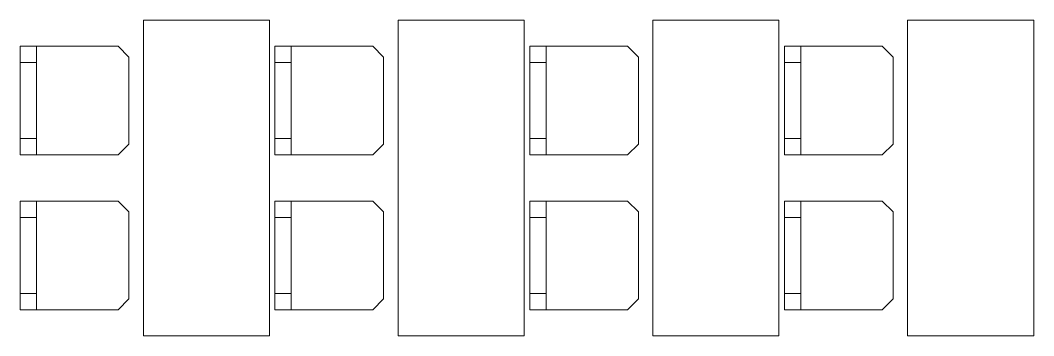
# Model space of a CAD drawing. Header units: millimetres. Extents: x 315.3 to 348.3, y 162.6 to 179.8.
# Drawn here: x 329.163 to 333.984, y 168.823 to 170.323 of the extents above; entities that cross this region are included whole.
import ezdxf

# ---------------------------------------------------------------- set-up
doc = ezdxf.new("R2010")
doc.units = ezdxf.units.MM
doc.layers.add('ARREDI attrezzature - furniture', color=175, linetype='Continuous', lineweight=9)

msp = doc.modelspace()

# ---------------------------------------------------------------- linework, layer by layer
at = {"layer": 'ARREDI attrezzature - furniture'}
for p, q in [((329.6793, 170.1479, -0.5168), (329.6276, 170.1996, -0.5168)), ((330.8911, 170.1479, -0.5168), (330.8394, 170.1996, -0.5168)), ((332.1034, 170.1479, -0.5168), (332.0517, 170.1996, -0.5168)), ((333.3152, 170.1479, -0.5168), (333.2635, 170.1996, -0.5168)), ((329.1625, 169.8766), (329.1625, 170.0187)), ((330.3743, 169.8766), (330.3743, 170.0187)), ((331.5866, 169.8766), (331.5866, 170.0187)), ((332.7984, 169.8766), (332.7984, 170.0187)), ((329.6276, 169.6828, -0.5168), (329.6793, 169.7345, -0.5168)), ((330.8394, 169.6828, -0.5168), (330.8911, 169.7345, -0.5168)), ((332.0517, 169.6828, -0.5168), (332.1034, 169.7345, -0.5168)), ((333.2635, 169.6828, -0.5168), (333.3152, 169.7345, -0.5168)), ((329.6276, 169.4632, -0.5168), (329.6793, 169.4115, -0.5168)), ((330.8394, 169.4632, -0.5168), (330.8911, 169.4115, -0.5168)), ((332.0517, 169.4632, -0.5168), (332.1034, 169.4115, -0.5168)), ((333.2635, 169.4632, -0.5168), (333.3152, 169.4115, -0.5168)), ((329.1625, 169.2694), (329.1625, 169.1273)), ((330.3743, 169.2694), (330.3743, 169.1273)), ((331.5866, 169.2694), (331.5866, 169.1273)), ((332.7984, 169.2694), (332.7984, 169.1273)), ((329.6793, 168.9981, -0.5168), (329.6276, 168.9464, -0.5168)), ((330.8911, 168.9981, -0.5168), (330.8394, 168.9464, -0.5168)), ((332.1034, 168.9981, -0.5168), (332.0517, 168.9464, -0.5168)), ((333.3152, 168.9981, -0.5168), (333.2635, 168.9464, -0.5168))]:
    msp.add_line(p, q, dxfattribs=at)
for points in [[(330.348, 168.823), (330.348, 170.323), (329.748, 170.323), (329.748, 168.823), (330.348, 168.823)], [(331.5598, 168.823), (331.5598, 170.323), (330.9598, 170.323), (330.9598, 168.823), (331.5598, 168.823)], [(332.772, 168.823), (332.772, 170.323), (332.172, 170.323), (332.172, 168.823), (332.772, 168.823)], [(333.9839, 168.823), (333.9839, 170.323), (333.3839, 170.323), (333.3839, 168.823), (333.9839, 168.823)], [(329.24, 169.7603), (329.24, 170.1221)], [(330.4519, 169.7603), (330.4519, 170.1221)], [(331.6641, 169.7603), (331.6641, 170.1221)], [(332.8759, 169.7603), (332.8759, 170.1221)], [(329.24, 169.3857), (329.24, 169.024)], [(330.4519, 169.3857), (330.4519, 169.024)], [(331.6641, 169.3857), (331.6641, 169.024)], [(332.8759, 169.3857), (332.8759, 169.024)]]:
    msp.add_lwpolyline(points, dxfattribs=at)
at = {"layer": 'ARREDI attrezzature - furniture', "elevation": 0.2584}
for points in [[(329.1625, 169.7345), (329.1625, 170.1221), (329.1625, 170.1221)], [(330.3743, 169.7345), (330.3743, 170.1221), (330.3743, 170.1221)], [(331.5866, 169.7345), (331.5866, 170.1221), (331.5866, 170.1221)], [(332.7984, 169.7345), (332.7984, 170.1221), (332.7984, 170.1221)], [(329.1625, 169.4115), (329.1625, 169.024), (329.1625, 169.024)], [(330.3743, 169.4115), (330.3743, 169.024), (330.3743, 169.024)], [(331.5866, 169.4115), (331.5866, 169.024), (331.5866, 169.024)], [(332.7984, 169.4115), (332.7984, 169.024), (332.7984, 169.024)]]:
    msp.add_lwpolyline(points, dxfattribs=at)
at = {"layer": 'ARREDI attrezzature - furniture'}
for points, invisible_edges in [([(329.2142, 170.1996), (329.24, 169.6828, 0.5168), (329.6276, 169.6828), (329.6276, 170.1996)], 5), ([(329.6276, 169.6828), (329.6276, 170.1996), (329.6793, 170.1479), (329.6793, 169.7345)], 1), ([(330.426, 170.1996), (330.4519, 169.6828, 0.5168), (330.8394, 169.6828), (330.8394, 170.1996)], 5), ([(330.8394, 169.6828), (330.8394, 170.1996), (330.8911, 170.1479), (330.8911, 169.7345)], 1), ([(331.6383, 170.1996), (331.6641, 169.6828, 0.5168), (332.0517, 169.6828), (332.0517, 170.1996)], 5), ([(332.0517, 169.6828), (332.0517, 170.1996), (332.1034, 170.1479), (332.1034, 169.7345)], 1), ([(332.8501, 170.1996), (332.8759, 169.6828, 0.5168), (333.2635, 169.6828), (333.2635, 170.1996)], 5), ([(333.2635, 169.6828), (333.2635, 170.1996), (333.3152, 170.1479), (333.3152, 169.7345)], 1), ([(329.1625, 169.7603, 0.5168), (329.1625, 170.1221), (329.1625, 170.1221), (329.1625, 169.7603, 0.5168)], 4), ([(330.3743, 169.7603, 0.5168), (330.3743, 170.1221), (330.3743, 170.1221), (330.3743, 169.7603, 0.5168)], 4), ([(331.5866, 169.7603, 0.5168), (331.5866, 170.1221), (331.5866, 170.1221), (331.5866, 169.7603, 0.5168)], 4), ([(332.7984, 169.7603, 0.5168), (332.7984, 170.1221), (332.7984, 170.1221), (332.7984, 169.7603, 0.5168)], 4), ([(329.2142, 168.9464), (329.24, 169.4632, 0.5168), (329.6276, 169.4632), (329.6276, 168.9464)], 5), ([(329.6276, 169.4632), (329.6276, 168.9464), (329.6793, 168.9981), (329.6793, 169.4115)], 1), ([(330.426, 168.9464), (330.4519, 169.4632, 0.5168), (330.8394, 169.4632), (330.8394, 168.9464)], 5), ([(330.8394, 169.4632), (330.8394, 168.9464), (330.8911, 168.9981), (330.8911, 169.4115)], 1), ([(331.6383, 168.9464), (331.6641, 169.4632, 0.5168), (332.0517, 169.4632), (332.0517, 168.9464)], 5), ([(332.0517, 169.4632), (332.0517, 168.9464), (332.1034, 168.9981), (332.1034, 169.4115)], 1), ([(332.8501, 168.9464), (332.8759, 169.4632, 0.5168), (333.2635, 169.4632), (333.2635, 168.9464)], 5), ([(333.2635, 169.4632), (333.2635, 168.9464), (333.3152, 168.9981), (333.3152, 169.4115)], 1), ([(329.1625, 169.3857, 0.5168), (329.1625, 169.024), (329.1625, 169.024), (329.1625, 169.3857, 0.5168)], 4), ([(330.3743, 169.3857, 0.5168), (330.3743, 169.024), (330.3743, 169.024), (330.3743, 169.3857, 0.5168)], 4), ([(331.5866, 169.3857, 0.5168), (331.5866, 169.024), (331.5866, 169.024), (331.5866, 169.3857, 0.5168)], 4), ([(332.7984, 169.3857, 0.5168), (332.7984, 169.024), (332.7984, 169.024), (332.7984, 169.3857, 0.5168)], 4)]:
    msp.add_3dface(points, dxfattribs=dict(at, invisible_edges=invisible_edges))

# ---------------------------------------------------------------- meshes
mesh = msp.add_polymesh((6, 3), dxfattribs=at)
for k, corner in enumerate([(329.24, 170.1221, 1.4211), (329.24, 170.1221, 0.5168), (329.24, 170.1221, 0.5168), (329.1625, 170.1221, 1.4211), (329.1625, 170.1221, 0.5168), (329.1625, 170.1221, 0.5168), (329.1625, 170.1996, 1.4211), (329.1625, 170.1996, 0.5168), (329.1625, 170.1221, 0.5168), (329.24, 170.1996, 1.4211), (329.24, 170.1996, 0.5168), (329.24, 170.1221, 0.5168), (329.24, 170.1996, 1.4211), (329.24, 170.1996, 1.4211), (329.24, 170.1221, 1.4211), (329.1625, 170.1996, 1.4211), (329.1625, 170.1996, 1.4211), (329.1625, 170.1221, 1.4211)]):
    mesh.set_mesh_vertex(divmod(k, 3), corner)
mesh = msp.add_polymesh((6, 3), dxfattribs=at)
for k, corner in enumerate([(330.4519, 170.1221, 1.4211), (330.4519, 170.1221, 0.5168), (330.4519, 170.1221, 0.5168), (330.3743, 170.1221, 1.4211), (330.3743, 170.1221, 0.5168), (330.3743, 170.1221, 0.5168), (330.3743, 170.1996, 1.4211), (330.3743, 170.1996, 0.5168), (330.3743, 170.1221, 0.5168), (330.4519, 170.1996, 1.4211), (330.4519, 170.1996, 0.5168), (330.4519, 170.1221, 0.5168), (330.4519, 170.1996, 1.4211), (330.4519, 170.1996, 1.4211), (330.4519, 170.1221, 1.4211), (330.3743, 170.1996, 1.4211), (330.3743, 170.1996, 1.4211), (330.3743, 170.1221, 1.4211)]):
    mesh.set_mesh_vertex(divmod(k, 3), corner)
mesh = msp.add_polymesh((6, 3), dxfattribs=at)
for k, corner in enumerate([(331.6641, 170.1221, 1.4211), (331.6641, 170.1221, 0.5168), (331.6641, 170.1221, 0.5168), (331.5866, 170.1221, 1.4211), (331.5866, 170.1221, 0.5168), (331.5866, 170.1221, 0.5168), (331.5866, 170.1996, 1.4211), (331.5866, 170.1996, 0.5168), (331.5866, 170.1221, 0.5168), (331.6641, 170.1996, 1.4211), (331.6641, 170.1996, 0.5168), (331.6641, 170.1221, 0.5168), (331.6641, 170.1996, 1.4211), (331.6641, 170.1996, 1.4211), (331.6641, 170.1221, 1.4211), (331.5866, 170.1996, 1.4211), (331.5866, 170.1996, 1.4211), (331.5866, 170.1221, 1.4211)]):
    mesh.set_mesh_vertex(divmod(k, 3), corner)
mesh = msp.add_polymesh((6, 3), dxfattribs=at)
for k, corner in enumerate([(332.8759, 170.1221, 1.4211), (332.8759, 170.1221, 0.5168), (332.8759, 170.1221, 0.5168), (332.7984, 170.1221, 1.4211), (332.7984, 170.1221, 0.5168), (332.7984, 170.1221, 0.5168), (332.7984, 170.1996, 1.4211), (332.7984, 170.1996, 0.5168), (332.7984, 170.1221, 0.5168), (332.8759, 170.1996, 1.4211), (332.8759, 170.1996, 0.5168), (332.8759, 170.1221, 0.5168), (332.8759, 170.1996, 1.4211), (332.8759, 170.1996, 1.4211), (332.8759, 170.1221, 1.4211), (332.7984, 170.1996, 1.4211), (332.7984, 170.1996, 1.4211), (332.7984, 170.1221, 1.4211)]):
    mesh.set_mesh_vertex(divmod(k, 3), corner)
mesh = msp.add_polymesh((6, 3), dxfattribs=at)
for k, corner in enumerate([(329.24, 169.7603, 1.4211), (329.24, 169.7603, 0.5168), (329.24, 169.7603, 0.5168), (329.1625, 169.7603, 1.4211), (329.1625, 169.7603, 0.5168), (329.1625, 169.7603, 0.5168), (329.1625, 169.6828, 1.4211), (329.1625, 169.6828, 0.5168), (329.1625, 169.7603, 0.5168), (329.24, 169.6828, 1.4211), (329.24, 169.6828, 0.5168), (329.24, 169.7603, 0.5168), (329.24, 169.6828, 1.4211), (329.24, 169.6828, 1.4211), (329.24, 169.7603, 1.4211), (329.1625, 169.6828, 1.4211), (329.1625, 169.6828, 1.4211), (329.1625, 169.7603, 1.4211)]):
    mesh.set_mesh_vertex(divmod(k, 3), corner)
mesh = msp.add_polymesh((6, 3), dxfattribs=at)
for k, corner in enumerate([(330.4519, 169.7603, 1.4211), (330.4519, 169.7603, 0.5168), (330.4519, 169.7603, 0.5168), (330.3743, 169.7603, 1.4211), (330.3743, 169.7603, 0.5168), (330.3743, 169.7603, 0.5168), (330.3743, 169.6828, 1.4211), (330.3743, 169.6828, 0.5168), (330.3743, 169.7603, 0.5168), (330.4519, 169.6828, 1.4211), (330.4519, 169.6828, 0.5168), (330.4519, 169.7603, 0.5168), (330.4519, 169.6828, 1.4211), (330.4519, 169.6828, 1.4211), (330.4519, 169.7603, 1.4211), (330.3743, 169.6828, 1.4211), (330.3743, 169.6828, 1.4211), (330.3743, 169.7603, 1.4211)]):
    mesh.set_mesh_vertex(divmod(k, 3), corner)
mesh = msp.add_polymesh((6, 3), dxfattribs=at)
for k, corner in enumerate([(331.6641, 169.7603, 1.4211), (331.6641, 169.7603, 0.5168), (331.6641, 169.7603, 0.5168), (331.5866, 169.7603, 1.4211), (331.5866, 169.7603, 0.5168), (331.5866, 169.7603, 0.5168), (331.5866, 169.6828, 1.4211), (331.5866, 169.6828, 0.5168), (331.5866, 169.7603, 0.5168), (331.6641, 169.6828, 1.4211), (331.6641, 169.6828, 0.5168), (331.6641, 169.7603, 0.5168), (331.6641, 169.6828, 1.4211), (331.6641, 169.6828, 1.4211), (331.6641, 169.7603, 1.4211), (331.5866, 169.6828, 1.4211), (331.5866, 169.6828, 1.4211), (331.5866, 169.7603, 1.4211)]):
    mesh.set_mesh_vertex(divmod(k, 3), corner)
mesh = msp.add_polymesh((6, 3), dxfattribs=at)
for k, corner in enumerate([(332.8759, 169.7603, 1.4211), (332.8759, 169.7603, 0.5168), (332.8759, 169.7603, 0.5168), (332.7984, 169.7603, 1.4211), (332.7984, 169.7603, 0.5168), (332.7984, 169.7603, 0.5168), (332.7984, 169.6828, 1.4211), (332.7984, 169.6828, 0.5168), (332.7984, 169.7603, 0.5168), (332.8759, 169.6828, 1.4211), (332.8759, 169.6828, 0.5168), (332.8759, 169.7603, 0.5168), (332.8759, 169.6828, 1.4211), (332.8759, 169.6828, 1.4211), (332.8759, 169.7603, 1.4211), (332.7984, 169.6828, 1.4211), (332.7984, 169.6828, 1.4211), (332.7984, 169.7603, 1.4211)]):
    mesh.set_mesh_vertex(divmod(k, 3), corner)
mesh = msp.add_polymesh((6, 3), dxfattribs=at)
for k, corner in enumerate([(329.24, 169.3857, 1.4211), (329.24, 169.3857, 0.5168), (329.24, 169.3857, 0.5168), (329.1625, 169.3857, 1.4211), (329.1625, 169.3857, 0.5168), (329.1625, 169.3857, 0.5168), (329.1625, 169.4632, 1.4211), (329.1625, 169.4632, 0.5168), (329.1625, 169.3857, 0.5168), (329.24, 169.4632, 1.4211), (329.24, 169.4632, 0.5168), (329.24, 169.3857, 0.5168), (329.24, 169.4632, 1.4211), (329.24, 169.4632, 1.4211), (329.24, 169.3857, 1.4211), (329.1625, 169.4632, 1.4211), (329.1625, 169.4632, 1.4211), (329.1625, 169.3857, 1.4211)]):
    mesh.set_mesh_vertex(divmod(k, 3), corner)
mesh = msp.add_polymesh((6, 3), dxfattribs=at)
for k, corner in enumerate([(330.4519, 169.3857, 1.4211), (330.4519, 169.3857, 0.5168), (330.4519, 169.3857, 0.5168), (330.3743, 169.3857, 1.4211), (330.3743, 169.3857, 0.5168), (330.3743, 169.3857, 0.5168), (330.3743, 169.4632, 1.4211), (330.3743, 169.4632, 0.5168), (330.3743, 169.3857, 0.5168), (330.4519, 169.4632, 1.4211), (330.4519, 169.4632, 0.5168), (330.4519, 169.3857, 0.5168), (330.4519, 169.4632, 1.4211), (330.4519, 169.4632, 1.4211), (330.4519, 169.3857, 1.4211), (330.3743, 169.4632, 1.4211), (330.3743, 169.4632, 1.4211), (330.3743, 169.3857, 1.4211)]):
    mesh.set_mesh_vertex(divmod(k, 3), corner)
mesh = msp.add_polymesh((6, 3), dxfattribs=at)
for k, corner in enumerate([(331.6641, 169.3857, 1.4211), (331.6641, 169.3857, 0.5168), (331.6641, 169.3857, 0.5168), (331.5866, 169.3857, 1.4211), (331.5866, 169.3857, 0.5168), (331.5866, 169.3857, 0.5168), (331.5866, 169.4632, 1.4211), (331.5866, 169.4632, 0.5168), (331.5866, 169.3857, 0.5168), (331.6641, 169.4632, 1.4211), (331.6641, 169.4632, 0.5168), (331.6641, 169.3857, 0.5168), (331.6641, 169.4632, 1.4211), (331.6641, 169.4632, 1.4211), (331.6641, 169.3857, 1.4211), (331.5866, 169.4632, 1.4211), (331.5866, 169.4632, 1.4211), (331.5866, 169.3857, 1.4211)]):
    mesh.set_mesh_vertex(divmod(k, 3), corner)
mesh = msp.add_polymesh((6, 3), dxfattribs=at)
for k, corner in enumerate([(332.8759, 169.3857, 1.4211), (332.8759, 169.3857, 0.5168), (332.8759, 169.3857, 0.5168), (332.7984, 169.3857, 1.4211), (332.7984, 169.3857, 0.5168), (332.7984, 169.3857, 0.5168), (332.7984, 169.4632, 1.4211), (332.7984, 169.4632, 0.5168), (332.7984, 169.3857, 0.5168), (332.8759, 169.4632, 1.4211), (332.8759, 169.4632, 0.5168), (332.8759, 169.3857, 0.5168), (332.8759, 169.4632, 1.4211), (332.8759, 169.4632, 1.4211), (332.8759, 169.3857, 1.4211), (332.7984, 169.4632, 1.4211), (332.7984, 169.4632, 1.4211), (332.7984, 169.3857, 1.4211)]):
    mesh.set_mesh_vertex(divmod(k, 3), corner)
mesh = msp.add_polymesh((6, 3), dxfattribs=at)
for k, corner in enumerate([(329.24, 169.024, 1.4211), (329.24, 169.024, 0.5168), (329.24, 169.024, 0.5168), (329.1625, 169.024, 1.4211), (329.1625, 169.024, 0.5168), (329.1625, 169.024, 0.5168), (329.1625, 168.9464, 1.4211), (329.1625, 168.9464, 0.5168), (329.1625, 169.024, 0.5168), (329.24, 168.9464, 1.4211), (329.24, 168.9464, 0.5168), (329.24, 169.024, 0.5168), (329.24, 168.9464, 1.4211), (329.24, 168.9464, 1.4211), (329.24, 169.024, 1.4211), (329.1625, 168.9464, 1.4211), (329.1625, 168.9464, 1.4211), (329.1625, 169.024, 1.4211)]):
    mesh.set_mesh_vertex(divmod(k, 3), corner)
mesh = msp.add_polymesh((6, 3), dxfattribs=at)
for k, corner in enumerate([(330.4519, 169.024, 1.4211), (330.4519, 169.024, 0.5168), (330.4519, 169.024, 0.5168), (330.3743, 169.024, 1.4211), (330.3743, 169.024, 0.5168), (330.3743, 169.024, 0.5168), (330.3743, 168.9464, 1.4211), (330.3743, 168.9464, 0.5168), (330.3743, 169.024, 0.5168), (330.4519, 168.9464, 1.4211), (330.4519, 168.9464, 0.5168), (330.4519, 169.024, 0.5168), (330.4519, 168.9464, 1.4211), (330.4519, 168.9464, 1.4211), (330.4519, 169.024, 1.4211), (330.3743, 168.9464, 1.4211), (330.3743, 168.9464, 1.4211), (330.3743, 169.024, 1.4211)]):
    mesh.set_mesh_vertex(divmod(k, 3), corner)
mesh = msp.add_polymesh((6, 3), dxfattribs=at)
for k, corner in enumerate([(331.6641, 169.024, 1.4211), (331.6641, 169.024, 0.5168), (331.6641, 169.024, 0.5168), (331.5866, 169.024, 1.4211), (331.5866, 169.024, 0.5168), (331.5866, 169.024, 0.5168), (331.5866, 168.9464, 1.4211), (331.5866, 168.9464, 0.5168), (331.5866, 169.024, 0.5168), (331.6641, 168.9464, 1.4211), (331.6641, 168.9464, 0.5168), (331.6641, 169.024, 0.5168), (331.6641, 168.9464, 1.4211), (331.6641, 168.9464, 1.4211), (331.6641, 169.024, 1.4211), (331.5866, 168.9464, 1.4211), (331.5866, 168.9464, 1.4211), (331.5866, 169.024, 1.4211)]):
    mesh.set_mesh_vertex(divmod(k, 3), corner)
mesh = msp.add_polymesh((6, 3), dxfattribs=at)
for k, corner in enumerate([(332.8759, 169.024, 1.4211), (332.8759, 169.024, 0.5168), (332.8759, 169.024, 0.5168), (332.7984, 169.024, 1.4211), (332.7984, 169.024, 0.5168), (332.7984, 169.024, 0.5168), (332.7984, 168.9464, 1.4211), (332.7984, 168.9464, 0.5168), (332.7984, 169.024, 0.5168), (332.8759, 168.9464, 1.4211), (332.8759, 168.9464, 0.5168), (332.8759, 169.024, 0.5168), (332.8759, 168.9464, 1.4211), (332.8759, 168.9464, 1.4211), (332.8759, 169.024, 1.4211), (332.7984, 168.9464, 1.4211), (332.7984, 168.9464, 1.4211), (332.7984, 169.024, 1.4211)]):
    mesh.set_mesh_vertex(divmod(k, 3), corner)

doc.saveas('drawing.dxf')
